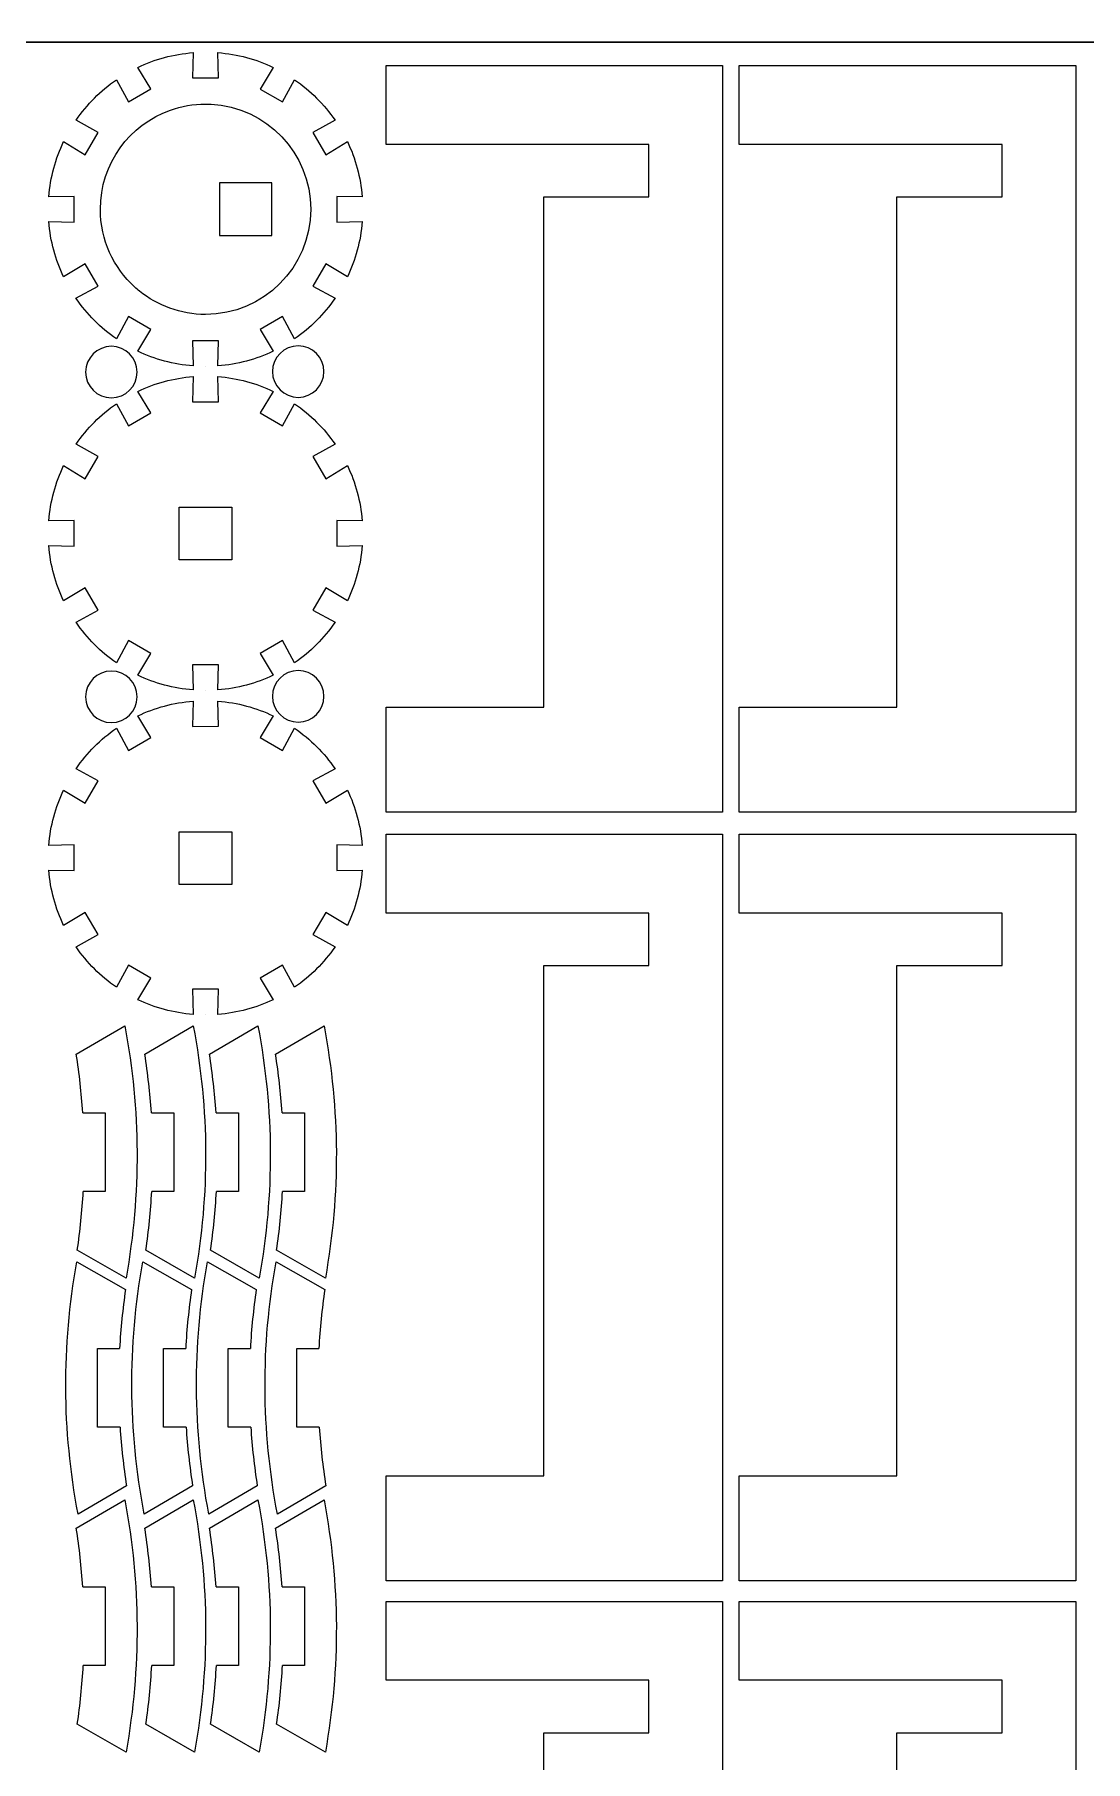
# Model space of a CAD drawing. Header units: centimetres. Extents: x -226 to -75, y 0 to 222.
# Drawn here: x -199.47 to -189.47, y 85.9 to 102.32 of the extents above; entities that cross this region are included whole.
import ezdxf

# ---------------------------------------------------------------- set-up
doc = ezdxf.new("R2010")
doc.units = ezdxf.units.CM
doc.header["$MEASUREMENT"] = 0
doc.layers.add('layer 1', color=7, linetype='Continuous')

msp = doc.modelspace()

# ---------------------------------------------------------------- linework, layer by layer
at = {"layer": 'layer 1', "color": 250, "lineweight": 20}
for points in [[(-225.83724, 102.24642), (-175.83724, 102.24642), (-175.83724, 132.24642), (-225.83724, 132.24642), (-225.83724, 102.24642)], [(-225.83724, 72.24642), (-175.83724, 72.24642), (-175.83724, 102.24642), (-225.83724, 102.24642), (-225.83724, 72.24642)]]:
    msp.add_lwpolyline(points, close=True, dxfattribs=at)
at = {"layer": 'layer 1', "color": 242, "lineweight": 9}
for points, knots in [([(-196.81918, 99.92507), (-196.81918, 99.92507), (-196.69667, 100.1373), (-196.69667, 100.1373), (-196.69667, 100.1373), (-196.69667, 100.1373), (-196.49078, 100.0127), (-196.49078, 100.0127), (-196.49078, 100.0127), (-196.41374, 100.1741), (-196.36512, 100.35144), (-196.35055, 100.53845), (-196.35055, 100.53845), (-196.35055, 100.53845), (-196.59051, 100.53361), (-196.59051, 100.53361), (-196.59051, 100.53361), (-196.59051, 100.53361), (-196.59051, 100.77862), (-196.59051, 100.77862), (-196.59051, 100.77862), (-196.59051, 100.77862), (-196.35055, 100.77368), (-196.35055, 100.77368), (-196.35055, 100.77368), (-196.36512, 100.96065), (-196.4137, 101.1381), (-196.49075, 101.29946), (-196.49075, 101.29946), (-196.49075, 101.29946), (-196.6967, 101.17489), (-196.6967, 101.17489), (-196.6967, 101.17489), (-196.6967, 101.17489), (-196.81922, 101.38709), (-196.81922, 101.38709), (-196.81922, 101.38709), (-196.81922, 101.38709), (-196.60865, 101.50294), (-196.60865, 101.50294), (-196.60865, 101.50294), (-196.71236, 101.65347), (-196.84289, 101.78396), (-196.99339, 101.88768), (-196.99339, 101.88768), (-196.99339, 101.88768), (-197.10934, 101.67718), (-197.10934, 101.67718), (-197.10934, 101.67718), (-197.10934, 101.67718), (-197.32151, 101.7997), (-197.32151, 101.7997), (-197.32151, 101.7997), (-197.32151, 101.7997), (-197.19687, 102.00558), (-197.19687, 102.00558), (-197.19687, 102.00558), (-197.35823, 102.08266), (-197.53568, 102.13131), (-197.72265, 102.14584), (-197.72265, 102.14584), (-197.72265, 102.14584), (-197.71782, 101.90592), (-197.71782, 101.90592), (-197.71782, 101.90592), (-197.71782, 101.90592), (-197.96278, 101.90592), (-197.96278, 101.90592), (-197.96278, 101.90592), (-197.96278, 101.90592), (-197.95788, 102.14584), (-197.95788, 102.14584), (-197.95788, 102.14584), (-198.14489, 102.13131), (-198.32227, 102.08266), (-198.48366, 102.00565), (-198.48366, 102.00565), (-198.48366, 102.00565), (-198.3591, 101.79977), (-198.3591, 101.79977), (-198.3591, 101.79977), (-198.3591, 101.79977), (-198.57129, 101.67725), (-198.57129, 101.67725), (-198.57129, 101.67725), (-198.57129, 101.67725), (-198.68714, 101.88775), (-198.68714, 101.88775), (-198.68714, 101.88775), (-198.83767, 101.78403), (-198.9682, 101.65347), (-199.07188, 101.50301), (-199.07188, 101.50301), (-199.07188, 101.50301), (-198.86145, 101.38709), (-198.86145, 101.38709), (-198.86145, 101.38709), (-198.86145, 101.38709), (-198.9839, 101.17496), (-198.9839, 101.17496), (-198.9839, 101.17496), (-198.9839, 101.17496), (-199.18982, 101.29953), (-199.18982, 101.29953), (-199.18982, 101.29953), (-199.2669, 101.13817), (-199.31551, 100.96072), (-199.33008, 100.77375), (-199.33008, 100.77375), (-199.33008, 100.77375), (-199.09016, 100.77855), (-199.09016, 100.77855), (-199.09016, 100.77855), (-199.09016, 100.77855), (-199.09012, 100.53361), (-199.09012, 100.53361), (-199.09012, 100.53361), (-199.09012, 100.53361), (-199.33008, 100.53852), (-199.33008, 100.53852), (-199.33008, 100.53852), (-199.31551, 100.35151), (-199.2669, 100.1741), (-199.18982, 100.0127), (-199.18982, 100.0127), (-199.18982, 100.0127), (-198.98397, 100.13723), (-198.98397, 100.13723), (-198.98397, 100.13723), (-198.98397, 100.13723), (-198.86145, 99.92507), (-198.86145, 99.92507), (-198.86145, 99.92507), (-198.86145, 99.92507), (-199.07192, 99.80925), (-199.07192, 99.80925), (-199.07192, 99.80925), (-198.96824, 99.65869), (-198.83771, 99.5282), (-198.68714, 99.42451), (-198.68714, 99.42451), (-198.68714, 99.42451), (-198.57133, 99.63491), (-198.57133, 99.63491), (-198.57133, 99.63491), (-198.57133, 99.63491), (-198.35913, 99.5125), (-198.35913, 99.5125), (-198.35913, 99.5125), (-198.35913, 99.5125), (-198.4837, 99.30662), (-198.4837, 99.30662), (-198.4837, 99.30662), (-198.3223, 99.2295), (-198.14492, 99.18092), (-197.95792, 99.16632), (-197.95792, 99.16632), (-197.95792, 99.16632), (-197.96278, 99.40631), (-197.96278, 99.40631), (-197.96278, 99.40631), (-197.96278, 99.40631), (-197.71782, 99.40631), (-197.71782, 99.40631), (-197.71782, 99.40631), (-197.71782, 99.40631), (-197.72268, 99.16632), (-197.72268, 99.16632), (-197.72268, 99.16632), (-197.53575, 99.18092), (-197.3583, 99.2295), (-197.19697, 99.30662), (-197.19697, 99.30662), (-197.19697, 99.30662), (-197.32147, 99.5125), (-197.32147, 99.5125), (-197.32147, 99.5125), (-197.32147, 99.5125), (-197.10931, 99.63498), (-197.10931, 99.63498), (-197.10931, 99.63498), (-197.10931, 99.63498), (-196.99346, 99.42451), (-196.99346, 99.42451), (-196.99346, 99.42451), (-196.84296, 99.5282), (-196.71243, 99.65869), (-196.60872, 99.80925), (-196.60872, 99.80925), (-196.60872, 99.80925), (-196.81918, 99.92507), (-196.81918, 99.92507)], [0, 0, 0, 0, 0.02040816, 0.02040816, 0.02040816, 0.02040816, 0.04081633, 0.04081633, 0.04081633, 0.04081633, 0.06122449, 0.06122449, 0.06122449, 0.06122449, 0.08163265, 0.08163265, 0.08163265, 0.08163265, 0.10204082, 0.10204082, 0.10204082, 0.10204082, 0.12244898, 0.12244898, 0.12244898, 0.12244898, 0.14285714, 0.14285714, 0.14285714, 0.14285714, 0.16326531, 0.16326531, 0.16326531, 0.16326531, 0.18367347, 0.18367347, 0.18367347, 0.18367347, 0.20408163, 0.20408163, 0.20408163, 0.20408163, 0.2244898, 0.2244898, 0.2244898, 0.2244898, 0.24489796, 0.24489796, 0.24489796, 0.24489796, 0.26530612, 0.26530612, 0.26530612, 0.26530612, 0.28571429, 0.28571429, 0.28571429, 0.28571429, 0.30612245, 0.30612245, 0.30612245, 0.30612245, 0.32653061, 0.32653061, 0.32653061, 0.32653061, 0.34693878, 0.34693878, 0.34693878, 0.34693878, 0.36734694, 0.36734694, 0.36734694, 0.36734694, 0.3877551, 0.3877551, 0.3877551, 0.3877551, 0.40816327, 0.40816327, 0.40816327, 0.40816327, 0.42857143, 0.42857143, 0.42857143, 0.42857143, 0.44897959, 0.44897959, 0.44897959, 0.44897959, 0.46938776, 0.46938776, 0.46938776, 0.46938776, 0.48979592, 0.48979592, 0.48979592, 0.48979592, 0.51020408, 0.51020408, 0.51020408, 0.51020408, 0.53061224, 0.53061224, 0.53061224, 0.53061224, 0.55102041, 0.55102041, 0.55102041, 0.55102041, 0.57142857, 0.57142857, 0.57142857, 0.57142857, 0.59183673, 0.59183673, 0.59183673, 0.59183673, 0.6122449, 0.6122449, 0.6122449, 0.6122449, 0.63265306, 0.63265306, 0.63265306, 0.63265306, 0.65306122, 0.65306122, 0.65306122, 0.65306122, 0.67346939, 0.67346939, 0.67346939, 0.67346939, 0.69387755, 0.69387755, 0.69387755, 0.69387755, 0.71428571, 0.71428571, 0.71428571, 0.71428571, 0.73469388, 0.73469388, 0.73469388, 0.73469388, 0.75510204, 0.75510204, 0.75510204, 0.75510204, 0.7755102, 0.7755102, 0.7755102, 0.7755102, 0.79591837, 0.79591837, 0.79591837, 0.79591837, 0.81632653, 0.81632653, 0.81632653, 0.81632653, 0.83673469, 0.83673469, 0.83673469, 0.83673469, 0.85714286, 0.85714286, 0.85714286, 0.85714286, 0.87755102, 0.87755102, 0.87755102, 0.87755102, 0.89795918, 0.89795918, 0.89795918, 0.89795918, 0.91836735, 0.91836735, 0.91836735, 0.91836735, 0.93877551, 0.93877551, 0.93877551, 0.93877551, 0.95918367, 0.95918367, 0.95918367, 0.95918367, 1, 1, 1, 1]), ([(-196.1231, 102.02283), (-196.1231, 102.02283), (-196.1231, 101.27283), (-196.1231, 101.27283), (-196.1231, 101.27283), (-196.1231, 101.27283), (-193.62311, 101.27283), (-193.62311, 101.27283), (-193.62311, 101.27283), (-193.62311, 101.27283), (-193.62311, 100.7728), (-193.62311, 100.7728), (-193.62311, 100.7728), (-193.62311, 100.7728), (-194.62309, 100.7728), (-194.62309, 100.7728), (-194.62309, 100.7728), (-194.62309, 100.7728), (-194.62309, 98.12273), (-194.62309, 98.12273), (-194.62309, 98.12273), (-194.62309, 98.12273), (-194.62309, 95.92278), (-194.62309, 95.92278), (-194.62309, 95.92278), (-194.62309, 95.92278), (-196.1231, 95.92278), (-196.1231, 95.92278), (-196.1231, 95.92278), (-196.1231, 95.92278), (-196.1231, 94.92276), (-196.1231, 94.92276), (-196.1231, 94.92276), (-196.1231, 94.92276), (-192.92309, 94.92276), (-192.92309, 94.92276), (-192.92309, 94.92276), (-192.92309, 94.92276), (-192.92309, 102.02283), (-192.92309, 102.02283), (-192.92309, 102.02283), (-192.92309, 102.02283), (-196.1231, 102.02283), (-196.1231, 102.02283)], [0, 0, 0, 0, 0.08333333, 0.08333333, 0.08333333, 0.08333333, 0.16666667, 0.16666667, 0.16666667, 0.16666667, 0.25, 0.25, 0.25, 0.25, 0.33333333, 0.33333333, 0.33333333, 0.33333333, 0.41666667, 0.41666667, 0.41666667, 0.41666667, 0.5, 0.5, 0.5, 0.5, 0.58333333, 0.58333333, 0.58333333, 0.58333333, 0.66666667, 0.66666667, 0.66666667, 0.66666667, 0.75, 0.75, 0.75, 0.75, 0.83333333, 0.83333333, 0.83333333, 0.83333333, 1, 1, 1, 1]), ([(-192.76558, 102.02283), (-192.76558, 102.02283), (-192.76558, 101.27283), (-192.76558, 101.27283), (-192.76558, 101.27283), (-192.76558, 101.27283), (-190.26555, 101.27283), (-190.26555, 101.27283), (-190.26555, 101.27283), (-190.26555, 101.27283), (-190.26555, 100.7728), (-190.26555, 100.7728), (-190.26555, 100.7728), (-190.26555, 100.7728), (-191.26557, 100.7728), (-191.26557, 100.7728), (-191.26557, 100.7728), (-191.26557, 100.7728), (-191.26557, 98.12273), (-191.26557, 98.12273), (-191.26557, 98.12273), (-191.26557, 98.12273), (-191.26557, 95.92278), (-191.26557, 95.92278), (-191.26557, 95.92278), (-191.26557, 95.92278), (-192.76558, 95.92278), (-192.76558, 95.92278), (-192.76558, 95.92278), (-192.76558, 95.92278), (-192.76558, 94.92276), (-192.76558, 94.92276), (-192.76558, 94.92276), (-192.76558, 94.92276), (-189.56557, 94.92276), (-189.56557, 94.92276), (-189.56557, 94.92276), (-189.56557, 94.92276), (-189.56557, 102.02283), (-189.56557, 102.02283), (-189.56557, 102.02283), (-189.56557, 102.02283), (-192.76558, 102.02283), (-192.76558, 102.02283)], [0, 0, 0, 0, 0.08333333, 0.08333333, 0.08333333, 0.08333333, 0.16666667, 0.16666667, 0.16666667, 0.16666667, 0.25, 0.25, 0.25, 0.25, 0.33333333, 0.33333333, 0.33333333, 0.33333333, 0.41666667, 0.41666667, 0.41666667, 0.41666667, 0.5, 0.5, 0.5, 0.5, 0.58333333, 0.58333333, 0.58333333, 0.58333333, 0.66666667, 0.66666667, 0.66666667, 0.66666667, 0.75, 0.75, 0.75, 0.75, 0.83333333, 0.83333333, 0.83333333, 0.83333333, 1, 1, 1, 1]), ([(-196.84023, 100.65611), (-196.84023, 101.19071), (-197.25975, 101.62735), (-197.78754, 101.65475), (-197.78754, 101.65475), (-197.80499, 101.65565), (-197.82255, 101.65613), (-197.84022, 101.65613), (-197.84022, 101.65613), (-197.95715, 101.65613), (-198.06935, 101.636), (-198.17365, 101.59912), (-198.17365, 101.59912), (-198.562, 101.46181), (-198.84024, 101.09146), (-198.84024, 100.65611), (-198.84024, 100.65611), (-198.84024, 100.36345), (-198.7145, 100.10015), (-198.51411, 99.91728), (-198.51411, 99.91728), (-198.49922, 99.90369), (-198.48389, 99.89059), (-198.4682, 99.87791), (-198.4682, 99.87791), (-198.29654, 99.73921), (-198.07811, 99.65609), (-197.84022, 99.65609), (-197.84022, 99.65609), (-197.28794, 99.65609), (-196.84023, 100.10384), (-196.84023, 100.65611)], [0, 0, 0, 0, 0.11111111, 0.11111111, 0.11111111, 0.11111111, 0.22222222, 0.22222222, 0.22222222, 0.22222222, 0.33333333, 0.33333333, 0.33333333, 0.33333333, 0.44444444, 0.44444444, 0.44444444, 0.44444444, 0.55555556, 0.55555556, 0.55555556, 0.55555556, 0.66666667, 0.66666667, 0.66666667, 0.66666667, 0.77777778, 0.77777778, 0.77777778, 0.77777778, 1, 1, 1, 1]), ([(-198.98046, 99.10792), (-198.98046, 99.24303), (-198.8705, 99.35292), (-198.73539, 99.35292), (-198.73539, 99.35292), (-198.60035, 99.35292), (-198.49042, 99.24303), (-198.49042, 99.10792), (-198.49042, 99.10792), (-198.49042, 98.97284), (-198.60035, 98.86291), (-198.73539, 98.86291), (-198.73539, 98.86291), (-198.8705, 98.86291), (-198.98046, 98.97284), (-198.98046, 99.10792)], [0, 0, 0, 0, 0.2, 0.2, 0.2, 0.2, 0.4, 0.4, 0.4, 0.4, 0.6, 0.6, 0.6, 0.6, 1, 1, 1, 1]), ([(-197.20362, 99.11264), (-197.20362, 99.24772), (-197.09366, 99.35764), (-196.95862, 99.35764), (-196.95862, 99.35764), (-196.8235, 99.35764), (-196.71358, 99.24772), (-196.71358, 99.11264), (-196.71358, 99.11264), (-196.71358, 98.97756), (-196.8235, 98.86767), (-196.95862, 98.86767), (-196.95862, 98.86767), (-197.09366, 98.86767), (-197.20362, 98.97756), (-197.20362, 99.11264)], [0, 0, 0, 0, 0.2, 0.2, 0.2, 0.2, 0.4, 0.4, 0.4, 0.4, 0.6, 0.6, 0.6, 0.6, 1, 1, 1, 1]), ([(-198.57126, 96.55424), (-198.57126, 96.55424), (-198.3591, 96.43172), (-198.3591, 96.43172), (-198.3591, 96.43172), (-198.3591, 96.43172), (-198.4837, 96.22584), (-198.4837, 96.22584), (-198.4837, 96.22584), (-198.3223, 96.14879), (-198.14489, 96.10018), (-197.95788, 96.08561), (-197.95788, 96.08561), (-197.95788, 96.08561), (-197.96279, 96.32557), (-197.96279, 96.32557), (-197.96279, 96.32557), (-197.96279, 96.32557), (-197.71778, 96.32557), (-197.71778, 96.32557), (-197.71778, 96.32557), (-197.71778, 96.32557), (-197.72272, 96.08561), (-197.72272, 96.08561), (-197.72272, 96.08561), (-197.53571, 96.10014), (-197.3583, 96.14876), (-197.19694, 96.2258), (-197.19694, 96.2258), (-197.19694, 96.2258), (-197.32144, 96.43176), (-197.32144, 96.43176), (-197.32144, 96.43176), (-197.32144, 96.43176), (-197.10931, 96.55428), (-197.10931, 96.55428), (-197.10931, 96.55428), (-197.10931, 96.55428), (-196.99346, 96.3437), (-196.99346, 96.3437), (-196.99346, 96.3437), (-196.84293, 96.44742), (-196.71244, 96.57791), (-196.60865, 96.72844), (-196.60865, 96.72844), (-196.60865, 96.72844), (-196.81922, 96.8444), (-196.81922, 96.8444), (-196.81922, 96.8444), (-196.81922, 96.8444), (-196.6967, 97.05656), (-196.6967, 97.05656), (-196.6967, 97.05656), (-196.6967, 97.05656), (-196.49075, 96.93192), (-196.49075, 96.93192), (-196.49075, 96.93192), (-196.41374, 97.09328), (-196.36509, 97.27073), (-196.35049, 97.4577), (-196.35049, 97.4577), (-196.35049, 97.4577), (-196.59048, 97.45284), (-196.59048, 97.45284), (-196.59048, 97.45284), (-196.59048, 97.45284), (-196.59048, 97.69784), (-196.59048, 97.69784), (-196.59048, 97.69784), (-196.59048, 97.69784), (-196.35049, 97.69294), (-196.35049, 97.69294), (-196.35049, 97.69294), (-196.36509, 97.87994), (-196.41367, 98.05732), (-196.49075, 98.21868), (-196.49075, 98.21868), (-196.49075, 98.21868), (-196.69663, 98.09415), (-196.69663, 98.09415), (-196.69663, 98.09415), (-196.69663, 98.09415), (-196.81915, 98.30635), (-196.81915, 98.30635), (-196.81915, 98.30635), (-196.81915, 98.30635), (-196.60865, 98.4222), (-196.60865, 98.4222), (-196.60865, 98.4222), (-196.71236, 98.57273), (-196.84286, 98.70326), (-196.99339, 98.80694), (-196.99339, 98.80694), (-196.99339, 98.80694), (-197.10931, 98.59651), (-197.10931, 98.59651), (-197.10931, 98.59651), (-197.10931, 98.59651), (-197.32144, 98.71896), (-197.32144, 98.71896), (-197.32144, 98.71896), (-197.32144, 98.71896), (-197.19687, 98.92484), (-197.19687, 98.92484), (-197.19687, 98.92484), (-197.35823, 99.00195), (-197.53568, 99.05057), (-197.72265, 99.06514), (-197.72265, 99.06514), (-197.72265, 99.06514), (-197.71778, 98.82521), (-197.71778, 98.82521), (-197.71778, 98.82521), (-197.71778, 98.82521), (-197.96279, 98.82518), (-197.96279, 98.82518), (-197.96279, 98.82518), (-197.96279, 98.82518), (-197.95781, 99.06514), (-197.95781, 99.06514), (-197.95781, 99.06514), (-198.14482, 99.05057), (-198.32223, 99.00195), (-198.48363, 98.92487), (-198.48363, 98.92487), (-198.48363, 98.92487), (-198.3591, 98.71903), (-198.3591, 98.71903), (-198.3591, 98.71903), (-198.3591, 98.71903), (-198.57126, 98.59651), (-198.57126, 98.59651), (-198.57126, 98.59651), (-198.57126, 98.59651), (-198.68707, 98.80697), (-198.68707, 98.80697), (-198.68707, 98.80697), (-198.83764, 98.70326), (-198.9682, 98.57276), (-199.07188, 98.4222), (-199.07188, 98.4222), (-199.07188, 98.4222), (-198.86149, 98.30638), (-198.86149, 98.30638), (-198.86149, 98.30638), (-198.86149, 98.30638), (-198.9839, 98.09419), (-198.9839, 98.09419), (-198.9839, 98.09419), (-198.9839, 98.09419), (-199.18978, 98.21875), (-199.18978, 98.21875), (-199.18978, 98.21875), (-199.26683, 98.05736), (-199.31548, 97.87994), (-199.33001, 97.69294), (-199.33001, 97.69294), (-199.33001, 97.69294), (-199.09009, 97.69784), (-199.09009, 97.69784), (-199.09009, 97.69784), (-199.09009, 97.69784), (-199.09009, 97.45284), (-199.09009, 97.45284), (-199.09009, 97.45284), (-199.09009, 97.45284), (-199.33001, 97.45774), (-199.33001, 97.45774), (-199.33001, 97.45774), (-199.31548, 97.2708), (-199.26683, 97.09336), (-199.18978, 96.93199), (-199.18978, 96.93199), (-199.18978, 96.93199), (-198.9839, 97.05653), (-198.9839, 97.05653), (-198.9839, 97.05653), (-198.9839, 97.05653), (-198.86142, 96.84436), (-198.86142, 96.84436), (-198.86142, 96.84436), (-198.86142, 96.84436), (-199.07188, 96.72851), (-199.07188, 96.72851), (-199.07188, 96.72851), (-198.9682, 96.57798), (-198.83764, 96.44749), (-198.68714, 96.34377), (-198.68714, 96.34377), (-198.68714, 96.34377), (-198.57126, 96.55424), (-198.57126, 96.55424)], [0, 0, 0, 0, 0.02040816, 0.02040816, 0.02040816, 0.02040816, 0.04081633, 0.04081633, 0.04081633, 0.04081633, 0.06122449, 0.06122449, 0.06122449, 0.06122449, 0.08163265, 0.08163265, 0.08163265, 0.08163265, 0.10204082, 0.10204082, 0.10204082, 0.10204082, 0.12244898, 0.12244898, 0.12244898, 0.12244898, 0.14285714, 0.14285714, 0.14285714, 0.14285714, 0.16326531, 0.16326531, 0.16326531, 0.16326531, 0.18367347, 0.18367347, 0.18367347, 0.18367347, 0.20408163, 0.20408163, 0.20408163, 0.20408163, 0.2244898, 0.2244898, 0.2244898, 0.2244898, 0.24489796, 0.24489796, 0.24489796, 0.24489796, 0.26530612, 0.26530612, 0.26530612, 0.26530612, 0.28571429, 0.28571429, 0.28571429, 0.28571429, 0.30612245, 0.30612245, 0.30612245, 0.30612245, 0.32653061, 0.32653061, 0.32653061, 0.32653061, 0.34693878, 0.34693878, 0.34693878, 0.34693878, 0.36734694, 0.36734694, 0.36734694, 0.36734694, 0.3877551, 0.3877551, 0.3877551, 0.3877551, 0.40816327, 0.40816327, 0.40816327, 0.40816327, 0.42857143, 0.42857143, 0.42857143, 0.42857143, 0.44897959, 0.44897959, 0.44897959, 0.44897959, 0.46938776, 0.46938776, 0.46938776, 0.46938776, 0.48979592, 0.48979592, 0.48979592, 0.48979592, 0.51020408, 0.51020408, 0.51020408, 0.51020408, 0.53061224, 0.53061224, 0.53061224, 0.53061224, 0.55102041, 0.55102041, 0.55102041, 0.55102041, 0.57142857, 0.57142857, 0.57142857, 0.57142857, 0.59183673, 0.59183673, 0.59183673, 0.59183673, 0.6122449, 0.6122449, 0.6122449, 0.6122449, 0.63265306, 0.63265306, 0.63265306, 0.63265306, 0.65306122, 0.65306122, 0.65306122, 0.65306122, 0.67346939, 0.67346939, 0.67346939, 0.67346939, 0.69387755, 0.69387755, 0.69387755, 0.69387755, 0.71428571, 0.71428571, 0.71428571, 0.71428571, 0.73469388, 0.73469388, 0.73469388, 0.73469388, 0.75510204, 0.75510204, 0.75510204, 0.75510204, 0.7755102, 0.7755102, 0.7755102, 0.7755102, 0.79591837, 0.79591837, 0.79591837, 0.79591837, 0.81632653, 0.81632653, 0.81632653, 0.81632653, 0.83673469, 0.83673469, 0.83673469, 0.83673469, 0.85714286, 0.85714286, 0.85714286, 0.85714286, 0.87755102, 0.87755102, 0.87755102, 0.87755102, 0.89795918, 0.89795918, 0.89795918, 0.89795918, 0.91836735, 0.91836735, 0.91836735, 0.91836735, 0.93877551, 0.93877551, 0.93877551, 0.93877551, 0.95918367, 0.95918367, 0.95918367, 0.95918367, 1, 1, 1, 1]), ([(-197.84096, 99.16132), (-197.84096, 99.16132), (-197.84026, 99.16132), (-197.84026, 99.16132), (-197.84026, 99.16132), (-197.84026, 99.16132), (-197.83959, 99.16132), (-197.83959, 99.16132), (-197.83959, 99.16132), (-197.83959, 99.16132), (-197.84096, 99.16132), (-197.84096, 99.16132)], [0, 0, 0, 0, 0.25, 0.25, 0.25, 0.25, 0.5, 0.5, 0.5, 0.5, 1, 1, 1, 1]), ([(-198.98046, 96.02001), (-198.98046, 96.15509), (-198.8705, 96.26502), (-198.73539, 96.26502), (-198.73539, 96.26502), (-198.60035, 96.26502), (-198.49042, 96.15509), (-198.49042, 96.02001), (-198.49042, 96.02001), (-198.49042, 95.8849), (-198.60035, 95.77501), (-198.73539, 95.77501), (-198.73539, 95.77501), (-198.8705, 95.77501), (-198.98046, 95.8849), (-198.98046, 96.02001)], [0, 0, 0, 0, 0.2, 0.2, 0.2, 0.2, 0.4, 0.4, 0.4, 0.4, 0.6, 0.6, 0.6, 0.6, 1, 1, 1, 1]), ([(-197.20362, 96.0247), (-197.20362, 96.15981), (-197.09366, 96.2697), (-196.95862, 96.2697), (-196.95862, 96.2697), (-196.8235, 96.2697), (-196.71358, 96.15981), (-196.71358, 96.0247), (-196.71358, 96.0247), (-196.71358, 95.88965), (-196.8235, 95.77973), (-196.95862, 95.77973), (-196.95862, 95.77973), (-197.09366, 95.77973), (-197.20362, 95.88965), (-197.20362, 96.0247)], [0, 0, 0, 0, 0.2, 0.2, 0.2, 0.2, 0.4, 0.4, 0.4, 0.4, 0.6, 0.6, 0.6, 0.6, 1, 1, 1, 1]), ([(-197.84096, 96.08058), (-197.84096, 96.08058), (-197.84026, 96.08058), (-197.84026, 96.08058), (-197.84026, 96.08058), (-197.84026, 96.08058), (-197.83959, 96.08058), (-197.83959, 96.08058), (-197.83959, 96.08058), (-197.83959, 96.08058), (-197.84096, 96.08058), (-197.84096, 96.08058)], [0, 0, 0, 0, 0.25, 0.25, 0.25, 0.25, 0.5, 0.5, 0.5, 0.5, 1, 1, 1, 1]), ([(-198.57126, 93.46854), (-198.57126, 93.46854), (-198.3591, 93.34602), (-198.3591, 93.34602), (-198.3591, 93.34602), (-198.3591, 93.34602), (-198.4837, 93.14014), (-198.4837, 93.14014), (-198.4837, 93.14014), (-198.3223, 93.06309), (-198.14489, 93.01448), (-197.95788, 92.99991), (-197.95788, 92.99991), (-197.95788, 92.99991), (-197.96279, 93.23987), (-197.96279, 93.23987), (-197.96279, 93.23987), (-197.96279, 93.23987), (-197.71778, 93.23987), (-197.71778, 93.23987), (-197.71778, 93.23987), (-197.71778, 93.23987), (-197.72272, 92.99987), (-197.72272, 92.99987), (-197.72272, 92.99987), (-197.53571, 93.01448), (-197.3583, 93.06306), (-197.19694, 93.1401), (-197.19694, 93.1401), (-197.19694, 93.1401), (-197.32144, 93.34605), (-197.32144, 93.34605), (-197.32144, 93.34605), (-197.32144, 93.34605), (-197.10931, 93.46857), (-197.10931, 93.46857), (-197.10931, 93.46857), (-197.10931, 93.46857), (-196.99346, 93.258), (-196.99346, 93.258), (-196.99346, 93.258), (-196.84293, 93.36172), (-196.71244, 93.49225), (-196.60865, 93.64274), (-196.60865, 93.64274), (-196.60865, 93.64274), (-196.81922, 93.7587), (-196.81922, 93.7587), (-196.81922, 93.7587), (-196.81922, 93.7587), (-196.6967, 93.97086), (-196.6967, 93.97086), (-196.6967, 93.97086), (-196.6967, 93.97086), (-196.49075, 93.84622), (-196.49075, 93.84622), (-196.49075, 93.84622), (-196.41374, 94.00758), (-196.36509, 94.18503), (-196.35049, 94.372), (-196.35049, 94.372), (-196.35049, 94.372), (-196.59048, 94.36713), (-196.59048, 94.36713), (-196.59048, 94.36713), (-196.59048, 94.36713), (-196.59048, 94.61214), (-196.59048, 94.61214), (-196.59048, 94.61214), (-196.59048, 94.61214), (-196.35049, 94.60723), (-196.35049, 94.60723), (-196.35049, 94.60723), (-196.36509, 94.79424), (-196.41367, 94.97162), (-196.49075, 95.13298), (-196.49075, 95.13298), (-196.49075, 95.13298), (-196.69663, 95.00845), (-196.69663, 95.00845), (-196.69663, 95.00845), (-196.69663, 95.00845), (-196.81915, 95.22064), (-196.81915, 95.22064), (-196.81915, 95.22064), (-196.81915, 95.22064), (-196.60865, 95.3365), (-196.60865, 95.3365), (-196.60865, 95.3365), (-196.71236, 95.48703), (-196.84286, 95.61756), (-196.99339, 95.72124), (-196.99339, 95.72124), (-196.99339, 95.72124), (-197.10931, 95.5108), (-197.10931, 95.5108), (-197.10931, 95.5108), (-197.10931, 95.5108), (-197.32144, 95.63325), (-197.32144, 95.63325), (-197.32144, 95.63325), (-197.32144, 95.63325), (-197.19687, 95.83913), (-197.19687, 95.83913), (-197.19687, 95.83913), (-197.35823, 95.91625), (-197.53568, 95.96486), (-197.72265, 95.97943), (-197.72265, 95.97943), (-197.72265, 95.97943), (-197.71778, 95.73951), (-197.71778, 95.73951), (-197.71778, 95.73951), (-197.71778, 95.73951), (-197.96279, 95.73948), (-197.96279, 95.73948), (-197.96279, 95.73948), (-197.96279, 95.73948), (-197.95781, 95.97943), (-197.95781, 95.97943), (-197.95781, 95.97943), (-198.14482, 95.96486), (-198.32223, 95.91625), (-198.48363, 95.83917), (-198.48363, 95.83917), (-198.48363, 95.83917), (-198.3591, 95.63332), (-198.3591, 95.63332), (-198.3591, 95.63332), (-198.3591, 95.63332), (-198.57126, 95.5108), (-198.57126, 95.5108), (-198.57126, 95.5108), (-198.57126, 95.5108), (-198.68707, 95.72127), (-198.68707, 95.72127), (-198.68707, 95.72127), (-198.83764, 95.61756), (-198.9682, 95.48706), (-199.07188, 95.3365), (-199.07188, 95.3365), (-199.07188, 95.3365), (-198.86149, 95.22068), (-198.86149, 95.22068), (-198.86149, 95.22068), (-198.86149, 95.22068), (-198.9839, 95.00848), (-198.9839, 95.00848), (-198.9839, 95.00848), (-198.9839, 95.00848), (-199.18978, 95.13305), (-199.18978, 95.13305), (-199.18978, 95.13305), (-199.26683, 94.97165), (-199.31548, 94.79424), (-199.33001, 94.60723), (-199.33001, 94.60723), (-199.33001, 94.60723), (-199.09009, 94.61214), (-199.09009, 94.61214), (-199.09009, 94.61214), (-199.09009, 94.61214), (-199.09009, 94.36713), (-199.09009, 94.36713), (-199.09009, 94.36713), (-199.09009, 94.36713), (-199.33001, 94.37204), (-199.33001, 94.37204), (-199.33001, 94.37204), (-199.31548, 94.1851), (-199.26683, 94.00765), (-199.18978, 93.84633), (-199.18978, 93.84633), (-199.18978, 93.84633), (-198.9839, 93.97082), (-198.9839, 93.97082), (-198.9839, 93.97082), (-198.9839, 93.97082), (-198.86142, 93.75866), (-198.86142, 93.75866), (-198.86142, 93.75866), (-198.86142, 93.75866), (-199.07188, 93.64278), (-199.07188, 93.64278), (-199.07188, 93.64278), (-198.9682, 93.49232), (-198.83764, 93.36175), (-198.68714, 93.25804), (-198.68714, 93.25804), (-198.68714, 93.25804), (-198.57126, 93.46854), (-198.57126, 93.46854)], [0, 0, 0, 0, 0.02040816, 0.02040816, 0.02040816, 0.02040816, 0.04081633, 0.04081633, 0.04081633, 0.04081633, 0.06122449, 0.06122449, 0.06122449, 0.06122449, 0.08163265, 0.08163265, 0.08163265, 0.08163265, 0.10204082, 0.10204082, 0.10204082, 0.10204082, 0.12244898, 0.12244898, 0.12244898, 0.12244898, 0.14285714, 0.14285714, 0.14285714, 0.14285714, 0.16326531, 0.16326531, 0.16326531, 0.16326531, 0.18367347, 0.18367347, 0.18367347, 0.18367347, 0.20408163, 0.20408163, 0.20408163, 0.20408163, 0.2244898, 0.2244898, 0.2244898, 0.2244898, 0.24489796, 0.24489796, 0.24489796, 0.24489796, 0.26530612, 0.26530612, 0.26530612, 0.26530612, 0.28571429, 0.28571429, 0.28571429, 0.28571429, 0.30612245, 0.30612245, 0.30612245, 0.30612245, 0.32653061, 0.32653061, 0.32653061, 0.32653061, 0.34693878, 0.34693878, 0.34693878, 0.34693878, 0.36734694, 0.36734694, 0.36734694, 0.36734694, 0.3877551, 0.3877551, 0.3877551, 0.3877551, 0.40816327, 0.40816327, 0.40816327, 0.40816327, 0.42857143, 0.42857143, 0.42857143, 0.42857143, 0.44897959, 0.44897959, 0.44897959, 0.44897959, 0.46938776, 0.46938776, 0.46938776, 0.46938776, 0.48979592, 0.48979592, 0.48979592, 0.48979592, 0.51020408, 0.51020408, 0.51020408, 0.51020408, 0.53061224, 0.53061224, 0.53061224, 0.53061224, 0.55102041, 0.55102041, 0.55102041, 0.55102041, 0.57142857, 0.57142857, 0.57142857, 0.57142857, 0.59183673, 0.59183673, 0.59183673, 0.59183673, 0.6122449, 0.6122449, 0.6122449, 0.6122449, 0.63265306, 0.63265306, 0.63265306, 0.63265306, 0.65306122, 0.65306122, 0.65306122, 0.65306122, 0.67346939, 0.67346939, 0.67346939, 0.67346939, 0.69387755, 0.69387755, 0.69387755, 0.69387755, 0.71428571, 0.71428571, 0.71428571, 0.71428571, 0.73469388, 0.73469388, 0.73469388, 0.73469388, 0.75510204, 0.75510204, 0.75510204, 0.75510204, 0.7755102, 0.7755102, 0.7755102, 0.7755102, 0.79591837, 0.79591837, 0.79591837, 0.79591837, 0.81632653, 0.81632653, 0.81632653, 0.81632653, 0.83673469, 0.83673469, 0.83673469, 0.83673469, 0.85714286, 0.85714286, 0.85714286, 0.85714286, 0.87755102, 0.87755102, 0.87755102, 0.87755102, 0.89795918, 0.89795918, 0.89795918, 0.89795918, 0.91836735, 0.91836735, 0.91836735, 0.91836735, 0.93877551, 0.93877551, 0.93877551, 0.93877551, 0.95918367, 0.95918367, 0.95918367, 0.95918367, 1, 1, 1, 1]), ([(-196.1231, 94.71384), (-196.1231, 94.71384), (-196.1231, 93.96383), (-196.1231, 93.96383), (-196.1231, 93.96383), (-196.1231, 93.96383), (-193.62311, 93.96383), (-193.62311, 93.96383), (-193.62311, 93.96383), (-193.62311, 93.96383), (-193.62311, 93.4638), (-193.62311, 93.4638), (-193.62311, 93.4638), (-193.62311, 93.4638), (-194.62309, 93.4638), (-194.62309, 93.4638), (-194.62309, 93.4638), (-194.62309, 93.4638), (-194.62309, 90.81374), (-194.62309, 90.81374), (-194.62309, 90.81374), (-194.62309, 90.81374), (-194.62309, 88.61378), (-194.62309, 88.61378), (-194.62309, 88.61378), (-194.62309, 88.61378), (-196.1231, 88.61378), (-196.1231, 88.61378), (-196.1231, 88.61378), (-196.1231, 88.61378), (-196.1231, 87.61377), (-196.1231, 87.61377), (-196.1231, 87.61377), (-196.1231, 87.61377), (-192.92309, 87.61377), (-192.92309, 87.61377), (-192.92309, 87.61377), (-192.92309, 87.61377), (-192.92309, 94.71384), (-192.92309, 94.71384), (-192.92309, 94.71384), (-192.92309, 94.71384), (-196.1231, 94.71384), (-196.1231, 94.71384)], [0, 0, 0, 0, 0.08333333, 0.08333333, 0.08333333, 0.08333333, 0.16666667, 0.16666667, 0.16666667, 0.16666667, 0.25, 0.25, 0.25, 0.25, 0.33333333, 0.33333333, 0.33333333, 0.33333333, 0.41666667, 0.41666667, 0.41666667, 0.41666667, 0.5, 0.5, 0.5, 0.5, 0.58333333, 0.58333333, 0.58333333, 0.58333333, 0.66666667, 0.66666667, 0.66666667, 0.66666667, 0.75, 0.75, 0.75, 0.75, 0.83333333, 0.83333333, 0.83333333, 0.83333333, 1, 1, 1, 1]), ([(-192.76558, 94.71384), (-192.76558, 94.71384), (-192.76558, 93.96383), (-192.76558, 93.96383), (-192.76558, 93.96383), (-192.76558, 93.96383), (-190.26555, 93.96383), (-190.26555, 93.96383), (-190.26555, 93.96383), (-190.26555, 93.96383), (-190.26555, 93.4638), (-190.26555, 93.4638), (-190.26555, 93.4638), (-190.26555, 93.4638), (-191.26557, 93.4638), (-191.26557, 93.4638), (-191.26557, 93.4638), (-191.26557, 93.4638), (-191.26557, 90.81374), (-191.26557, 90.81374), (-191.26557, 90.81374), (-191.26557, 90.81374), (-191.26557, 88.61378), (-191.26557, 88.61378), (-191.26557, 88.61378), (-191.26557, 88.61378), (-192.76558, 88.61378), (-192.76558, 88.61378), (-192.76558, 88.61378), (-192.76558, 88.61378), (-192.76558, 87.61377), (-192.76558, 87.61377), (-192.76558, 87.61377), (-192.76558, 87.61377), (-189.56557, 87.61377), (-189.56557, 87.61377), (-189.56557, 87.61377), (-189.56557, 87.61377), (-189.56557, 94.71384), (-189.56557, 94.71384), (-189.56557, 94.71384), (-189.56557, 94.71384), (-192.76558, 94.71384), (-192.76558, 94.71384)], [0, 0, 0, 0, 0.08333333, 0.08333333, 0.08333333, 0.08333333, 0.16666667, 0.16666667, 0.16666667, 0.16666667, 0.25, 0.25, 0.25, 0.25, 0.33333333, 0.33333333, 0.33333333, 0.33333333, 0.41666667, 0.41666667, 0.41666667, 0.41666667, 0.5, 0.5, 0.5, 0.5, 0.58333333, 0.58333333, 0.58333333, 0.58333333, 0.66666667, 0.66666667, 0.66666667, 0.66666667, 0.75, 0.75, 0.75, 0.75, 0.83333333, 0.83333333, 0.83333333, 0.83333333, 1, 1, 1, 1]), ([(-197.84096, 92.99487), (-197.84068, 92.99487), (-197.84047, 92.99484), (-197.84026, 92.99484), (-197.84026, 92.99484), (-197.84001, 92.99484), (-197.8398, 92.99487), (-197.83959, 92.99487), (-197.83959, 92.99487), (-197.83959, 92.99487), (-197.84096, 92.99487), (-197.84096, 92.99487)], [0, 0, 0, 0, 0.25, 0.25, 0.25, 0.25, 0.5, 0.5, 0.5, 0.5, 1, 1, 1, 1]), ([(-196.1231, 87.41825), (-196.1231, 87.41825), (-196.1231, 86.66825), (-196.1231, 86.66825), (-196.1231, 86.66825), (-196.1231, 86.66825), (-193.62311, 86.66825), (-193.62311, 86.66825), (-193.62311, 86.66825), (-193.62311, 86.66825), (-193.62311, 86.16822), (-193.62311, 86.16822), (-193.62311, 86.16822), (-193.62311, 86.16822), (-194.62309, 86.16822), (-194.62309, 86.16822), (-194.62309, 86.16822), (-194.62309, 86.16822), (-194.62309, 83.51816), (-194.62309, 83.51816), (-194.62309, 83.51816), (-194.62309, 83.51816), (-194.62309, 81.3182), (-194.62309, 81.3182), (-194.62309, 81.3182), (-194.62309, 81.3182), (-196.1231, 81.3182), (-196.1231, 81.3182), (-196.1231, 81.3182), (-196.1231, 81.3182), (-196.1231, 80.31818), (-196.1231, 80.31818), (-196.1231, 80.31818), (-196.1231, 80.31818), (-192.92309, 80.31818), (-192.92309, 80.31818), (-192.92309, 80.31818), (-192.92309, 80.31818), (-192.92309, 87.41825), (-192.92309, 87.41825), (-192.92309, 87.41825), (-192.92309, 87.41825), (-196.1231, 87.41825), (-196.1231, 87.41825)], [0, 0, 0, 0, 0.08333333, 0.08333333, 0.08333333, 0.08333333, 0.16666667, 0.16666667, 0.16666667, 0.16666667, 0.25, 0.25, 0.25, 0.25, 0.33333333, 0.33333333, 0.33333333, 0.33333333, 0.41666667, 0.41666667, 0.41666667, 0.41666667, 0.5, 0.5, 0.5, 0.5, 0.58333333, 0.58333333, 0.58333333, 0.58333333, 0.66666667, 0.66666667, 0.66666667, 0.66666667, 0.75, 0.75, 0.75, 0.75, 0.83333333, 0.83333333, 0.83333333, 0.83333333, 1, 1, 1, 1]), ([(-192.76558, 87.41825), (-192.76558, 87.41825), (-192.76558, 86.66825), (-192.76558, 86.66825), (-192.76558, 86.66825), (-192.76558, 86.66825), (-190.26555, 86.66825), (-190.26555, 86.66825), (-190.26555, 86.66825), (-190.26555, 86.66825), (-190.26555, 86.16822), (-190.26555, 86.16822), (-190.26555, 86.16822), (-190.26555, 86.16822), (-191.26557, 86.16822), (-191.26557, 86.16822), (-191.26557, 86.16822), (-191.26557, 86.16822), (-191.26557, 83.51816), (-191.26557, 83.51816), (-191.26557, 83.51816), (-191.26557, 83.51816), (-191.26557, 81.3182), (-191.26557, 81.3182), (-191.26557, 81.3182), (-191.26557, 81.3182), (-192.76558, 81.3182), (-192.76558, 81.3182), (-192.76558, 81.3182), (-192.76558, 81.3182), (-192.76558, 80.31818), (-192.76558, 80.31818), (-192.76558, 80.31818), (-192.76558, 80.31818), (-189.56557, 80.31818), (-189.56557, 80.31818), (-189.56557, 80.31818), (-189.56557, 80.31818), (-189.56557, 87.41825), (-189.56557, 87.41825), (-189.56557, 87.41825), (-189.56557, 87.41825), (-192.76558, 87.41825), (-192.76558, 87.41825)], [0, 0, 0, 0, 0.08333333, 0.08333333, 0.08333333, 0.08333333, 0.16666667, 0.16666667, 0.16666667, 0.16666667, 0.25, 0.25, 0.25, 0.25, 0.33333333, 0.33333333, 0.33333333, 0.33333333, 0.41666667, 0.41666667, 0.41666667, 0.41666667, 0.5, 0.5, 0.5, 0.5, 0.58333333, 0.58333333, 0.58333333, 0.58333333, 0.66666667, 0.66666667, 0.66666667, 0.66666667, 0.75, 0.75, 0.75, 0.75, 0.83333333, 0.83333333, 0.83333333, 0.83333333, 1, 1, 1, 1])]:
    msp.add_open_spline(points, degree=3, knots=knots, dxfattribs=at)
for points in [[(-197.20817, 100.90609), (-197.20817, 100.90609), (-197.7082, 100.90609), (-197.7082, 100.90609)], [(-197.70819, 100.90609), (-197.70819, 100.90609), (-197.70819, 100.40609), (-197.70819, 100.40609)], [(-197.20817, 100.4061), (-197.20817, 100.4061), (-197.20817, 100.90609), (-197.20817, 100.90609)], [(-197.70819, 100.4061), (-197.70819, 100.4061), (-197.20816, 100.4061), (-197.20816, 100.4061)], [(-198.09025, 97.32284), (-198.09025, 97.32284), (-198.09025, 97.82283), (-198.09025, 97.82283)], [(-198.09025, 97.82283), (-198.09025, 97.82283), (-197.59022, 97.82283), (-197.59022, 97.82283)], [(-197.59023, 97.82283), (-197.59023, 97.82283), (-197.59023, 97.32284), (-197.59023, 97.32284)], [(-197.59023, 97.32284), (-197.59023, 97.32284), (-198.09026, 97.32284), (-198.09026, 97.32284)], [(-198.09025, 94.2371), (-198.09025, 94.2371), (-198.09025, 94.73713), (-198.09025, 94.73713)], [(-198.09025, 94.73712), (-198.09025, 94.73712), (-197.59022, 94.73712), (-197.59022, 94.73712)], [(-197.59023, 94.73712), (-197.59023, 94.73712), (-197.59023, 94.2371), (-197.59023, 94.2371)], [(-197.59023, 94.2371), (-197.59023, 94.2371), (-198.09026, 94.2371), (-198.09026, 94.2371)], [(-199.06921, 92.62194), (-199.06921, 92.62194), (-198.60834, 92.89129), (-198.60834, 92.89129)], [(-198.60832, 92.89128), (-198.45638, 92.08035), (-198.45232, 91.30547), (-198.5958, 90.49302)], [(-198.41733, 92.62194), (-198.41733, 92.62194), (-197.95646, 92.89129), (-197.95646, 92.89129)], [(-197.95644, 92.89128), (-197.8045, 92.08035), (-197.80052, 91.30547), (-197.94392, 90.49302)], [(-197.80245, 92.62194), (-197.80245, 92.62194), (-197.34158, 92.89129), (-197.34158, 92.89129)], [(-197.34156, 92.89128), (-197.18962, 92.08035), (-197.18556, 91.30547), (-197.32904, 90.49302)], [(-197.1742, 92.62194), (-197.1742, 92.62194), (-196.71326, 92.89129), (-196.71326, 92.89129)], [(-196.71325, 92.89128), (-196.56138, 92.08035), (-196.55732, 91.30547), (-196.70072, 90.49302)], [(-199.0072, 92.06594), (-199.01955, 92.25238), (-199.04015, 92.43734), (-199.06922, 92.62195)], [(-198.35539, 92.06594), (-198.36766, 92.25238), (-198.38833, 92.43734), (-198.41733, 92.62195)], [(-197.74044, 92.06594), (-197.75278, 92.25238), (-197.77339, 92.43734), (-197.80246, 92.62195)], [(-197.11219, 92.06594), (-197.12454, 92.25238), (-197.14514, 92.43734), (-197.17421, 92.62195)], [(-199.0072, 92.06594), (-199.0072, 92.06594), (-198.79387, 92.06594), (-198.79387, 92.06594)], [(-198.79388, 92.06594), (-198.79388, 92.06594), (-198.79388, 91.31593), (-198.79388, 91.31593)], [(-198.35539, 92.06594), (-198.35539, 92.06594), (-198.14199, 92.06594), (-198.14199, 92.06594)], [(-198.142, 92.06594), (-198.142, 92.06594), (-198.142, 91.31593), (-198.142, 91.31593)], [(-197.74044, 92.06594), (-197.74044, 92.06594), (-197.52711, 92.06594), (-197.52711, 92.06594)], [(-197.52712, 92.06594), (-197.52712, 92.06594), (-197.52712, 91.31593), (-197.52712, 91.31593)], [(-197.11219, 92.06594), (-197.11219, 92.06594), (-196.89879, 92.06594), (-196.89879, 92.06594)], [(-196.8988, 92.06594), (-196.8988, 92.06594), (-196.8988, 91.31593), (-196.8988, 91.31593)], [(-199.05942, 90.75749), (-199.03222, 90.94298), (-199.01353, 91.12875), (-199.00319, 91.31594)], [(-198.79388, 91.31594), (-198.79388, 91.31594), (-199.00322, 91.31594), (-199.00322, 91.31594)], [(-198.40761, 90.75749), (-198.38041, 90.94298), (-198.36165, 91.12875), (-198.35131, 91.31594)], [(-198.142, 91.31594), (-198.142, 91.31594), (-198.35134, 91.31594), (-198.35134, 91.31594)], [(-197.79273, 90.75749), (-197.76546, 90.94298), (-197.74677, 91.12875), (-197.73643, 91.31594)], [(-197.52712, 91.31594), (-197.52712, 91.31594), (-197.73645, 91.31594), (-197.73645, 91.31594)], [(-197.16442, 90.75749), (-197.13722, 90.94298), (-197.11852, 91.12875), (-197.10819, 91.31594)], [(-196.8988, 91.31594), (-196.8988, 91.31594), (-197.10821, 91.31594), (-197.10821, 91.31594)], [(-199.05212, 88.24918), (-199.20406, 89.06011), (-199.20805, 89.83496), (-199.06464, 90.64744)], [(-199.06466, 90.64745), (-199.06466, 90.64745), (-198.60094, 90.38294), (-198.60094, 90.38294)], [(-198.59579, 90.49301), (-198.59579, 90.49301), (-199.05944, 90.75749), (-199.05944, 90.75749)], [(-198.42381, 88.24918), (-198.57575, 89.06011), (-198.5798, 89.83496), (-198.4364, 90.64744)], [(-198.43641, 90.64745), (-198.43641, 90.64745), (-197.97269, 90.38294), (-197.97269, 90.38294)], [(-197.94391, 90.49301), (-197.94391, 90.49301), (-198.40763, 90.75749), (-198.40763, 90.75749)], [(-197.80893, 88.24918), (-197.96087, 89.06011), (-197.96492, 89.83496), (-197.82152, 90.64744)], [(-197.82153, 90.64745), (-197.82153, 90.64745), (-197.35781, 90.38294), (-197.35781, 90.38294)], [(-197.32902, 90.49301), (-197.32902, 90.49301), (-197.79275, 90.75749), (-197.79275, 90.75749)], [(-197.15704, 88.24918), (-197.30899, 89.06011), (-197.31304, 89.83496), (-197.16964, 90.64744)], [(-197.16965, 90.64745), (-197.16965, 90.64745), (-196.70593, 90.38294), (-196.70593, 90.38294)], [(-196.70071, 90.49301), (-196.70071, 90.49301), (-197.16443, 90.75749), (-197.16443, 90.75749)], [(-198.60095, 90.38294), (-198.62815, 90.19745), (-198.64692, 90.01171), (-198.65726, 89.82453)], [(-197.97271, 90.38294), (-197.99991, 90.19745), (-198.0186, 90.01171), (-198.02894, 89.82453)], [(-197.35782, 90.38294), (-197.38502, 90.19745), (-197.40372, 90.01171), (-197.41406, 89.82453)], [(-196.70594, 90.38294), (-196.73314, 90.19745), (-196.75191, 90.01171), (-196.76225, 89.82453)], [(-198.86657, 89.07453), (-198.86657, 89.07453), (-198.86657, 89.82453), (-198.86657, 89.82453)], [(-198.86657, 89.82452), (-198.86657, 89.82452), (-198.65723, 89.82452), (-198.65723, 89.82452)], [(-198.23832, 89.07453), (-198.23832, 89.07453), (-198.23832, 89.82453), (-198.23832, 89.82453)], [(-198.23832, 89.82452), (-198.23832, 89.82452), (-198.02891, 89.82452), (-198.02891, 89.82452)], [(-197.62344, 89.07453), (-197.62344, 89.07453), (-197.62344, 89.82453), (-197.62344, 89.82453)], [(-197.62344, 89.82452), (-197.62344, 89.82452), (-197.41403, 89.82452), (-197.41403, 89.82452)], [(-196.97156, 89.07453), (-196.97156, 89.07453), (-196.97156, 89.82453), (-196.97156, 89.82453)], [(-196.97156, 89.82452), (-196.97156, 89.82452), (-196.76222, 89.82452), (-196.76222, 89.82452)], [(-198.65318, 89.07453), (-198.65318, 89.07453), (-198.86657, 89.07453), (-198.86657, 89.07453)], [(-198.65318, 89.07453), (-198.6409, 88.88805), (-198.62023, 88.70312), (-198.59123, 88.51851)], [(-198.02493, 89.07453), (-198.02493, 89.07453), (-198.23833, 89.07453), (-198.23833, 89.07453)], [(-198.02493, 89.07453), (-198.01258, 88.88805), (-197.99198, 88.70312), (-197.96291, 88.51851)], [(-197.41005, 89.07453), (-197.41005, 89.07453), (-197.62345, 89.07453), (-197.62345, 89.07453)], [(-197.41005, 89.07453), (-197.3977, 88.88805), (-197.3771, 88.70312), (-197.34803, 88.51851)], [(-196.75817, 89.07453), (-196.75817, 89.07453), (-196.97156, 89.07453), (-196.97156, 89.07453)], [(-196.75817, 89.07453), (-196.74589, 88.88805), (-196.72522, 88.70312), (-196.69615, 88.51851)], [(-198.59124, 88.51852), (-198.59124, 88.51852), (-199.05211, 88.24918), (-199.05211, 88.24918)], [(-197.96292, 88.51852), (-197.96292, 88.51852), (-198.42379, 88.24918), (-198.42379, 88.24918)], [(-197.34804, 88.51852), (-197.34804, 88.51852), (-197.80891, 88.24918), (-197.80891, 88.24918)], [(-196.69616, 88.51852), (-196.69616, 88.51852), (-197.15703, 88.24918), (-197.15703, 88.24918)], [(-199.06921, 88.11453), (-199.06921, 88.11453), (-198.60834, 88.38386), (-198.60834, 88.38386)], [(-198.60832, 88.38385), (-198.45638, 87.57293), (-198.45232, 86.79809), (-198.5958, 85.98561)], [(-198.41733, 88.11453), (-198.41733, 88.11453), (-197.95646, 88.38386), (-197.95646, 88.38386)], [(-197.95644, 88.38385), (-197.8045, 87.57293), (-197.80052, 86.79809), (-197.94392, 85.98561)], [(-197.80245, 88.11453), (-197.80245, 88.11453), (-197.34158, 88.38386), (-197.34158, 88.38386)], [(-197.34156, 88.38385), (-197.18962, 87.57293), (-197.18556, 86.79809), (-197.32904, 85.98561)], [(-197.1742, 88.11453), (-197.1742, 88.11453), (-196.71326, 88.38386), (-196.71326, 88.38386)], [(-196.71325, 88.38385), (-196.56138, 87.57293), (-196.55732, 86.79809), (-196.70072, 85.98561)], [(-199.0072, 87.55852), (-199.01955, 87.745), (-199.04015, 87.92996), (-199.06922, 88.11454)], [(-198.35539, 87.55852), (-198.36766, 87.745), (-198.38833, 87.92996), (-198.41733, 88.11454)], [(-197.74044, 87.55852), (-197.75278, 87.745), (-197.77339, 87.92996), (-197.80246, 88.11454)], [(-197.11219, 87.55852), (-197.12454, 87.745), (-197.14514, 87.92996), (-197.17421, 88.11454)], [(-199.0072, 87.55852), (-199.0072, 87.55852), (-198.79387, 87.55852), (-198.79387, 87.55852)], [(-198.79388, 87.55852), (-198.79388, 87.55852), (-198.79388, 86.80855), (-198.79388, 86.80855)], [(-198.35539, 87.55852), (-198.35539, 87.55852), (-198.14199, 87.55852), (-198.14199, 87.55852)], [(-198.142, 87.55852), (-198.142, 87.55852), (-198.142, 86.80855), (-198.142, 86.80855)], [(-197.74044, 87.55852), (-197.74044, 87.55852), (-197.52711, 87.55852), (-197.52711, 87.55852)], [(-197.52712, 87.55852), (-197.52712, 87.55852), (-197.52712, 86.80855), (-197.52712, 86.80855)], [(-197.11219, 87.55852), (-197.11219, 87.55852), (-196.89879, 87.55852), (-196.89879, 87.55852)], [(-196.8988, 87.55852), (-196.8988, 87.55852), (-196.8988, 86.80855), (-196.8988, 86.80855)], [(-199.05942, 86.25007), (-199.03222, 86.43556), (-199.01353, 86.62134), (-199.00319, 86.80856)], [(-198.79388, 86.80856), (-198.79388, 86.80856), (-199.00322, 86.80856), (-199.00322, 86.80856)], [(-198.40761, 86.25007), (-198.38041, 86.43556), (-198.36165, 86.62134), (-198.35131, 86.80856)], [(-198.142, 86.80856), (-198.142, 86.80856), (-198.35134, 86.80856), (-198.35134, 86.80856)], [(-197.79273, 86.25007), (-197.76546, 86.43556), (-197.74677, 86.62134), (-197.73643, 86.80856)], [(-197.52712, 86.80856), (-197.52712, 86.80856), (-197.73645, 86.80856), (-197.73645, 86.80856)], [(-197.16442, 86.25007), (-197.13722, 86.43556), (-197.11852, 86.62134), (-197.10819, 86.80856)], [(-196.8988, 86.80856), (-196.8988, 86.80856), (-197.10821, 86.80856), (-197.10821, 86.80856)], [(-198.59579, 85.9856), (-198.59579, 85.9856), (-199.05944, 86.25007), (-199.05944, 86.25007)], [(-197.94391, 85.9856), (-197.94391, 85.9856), (-198.40763, 86.25007), (-198.40763, 86.25007)], [(-197.32902, 85.9856), (-197.32902, 85.9856), (-197.79275, 86.25007), (-197.79275, 86.25007)], [(-196.70071, 85.9856), (-196.70071, 85.9856), (-197.16443, 86.25007), (-197.16443, 86.25007)]]:
    msp.add_open_spline(points, degree=3, dxfattribs=at)

doc.saveas('drawing.dxf')
